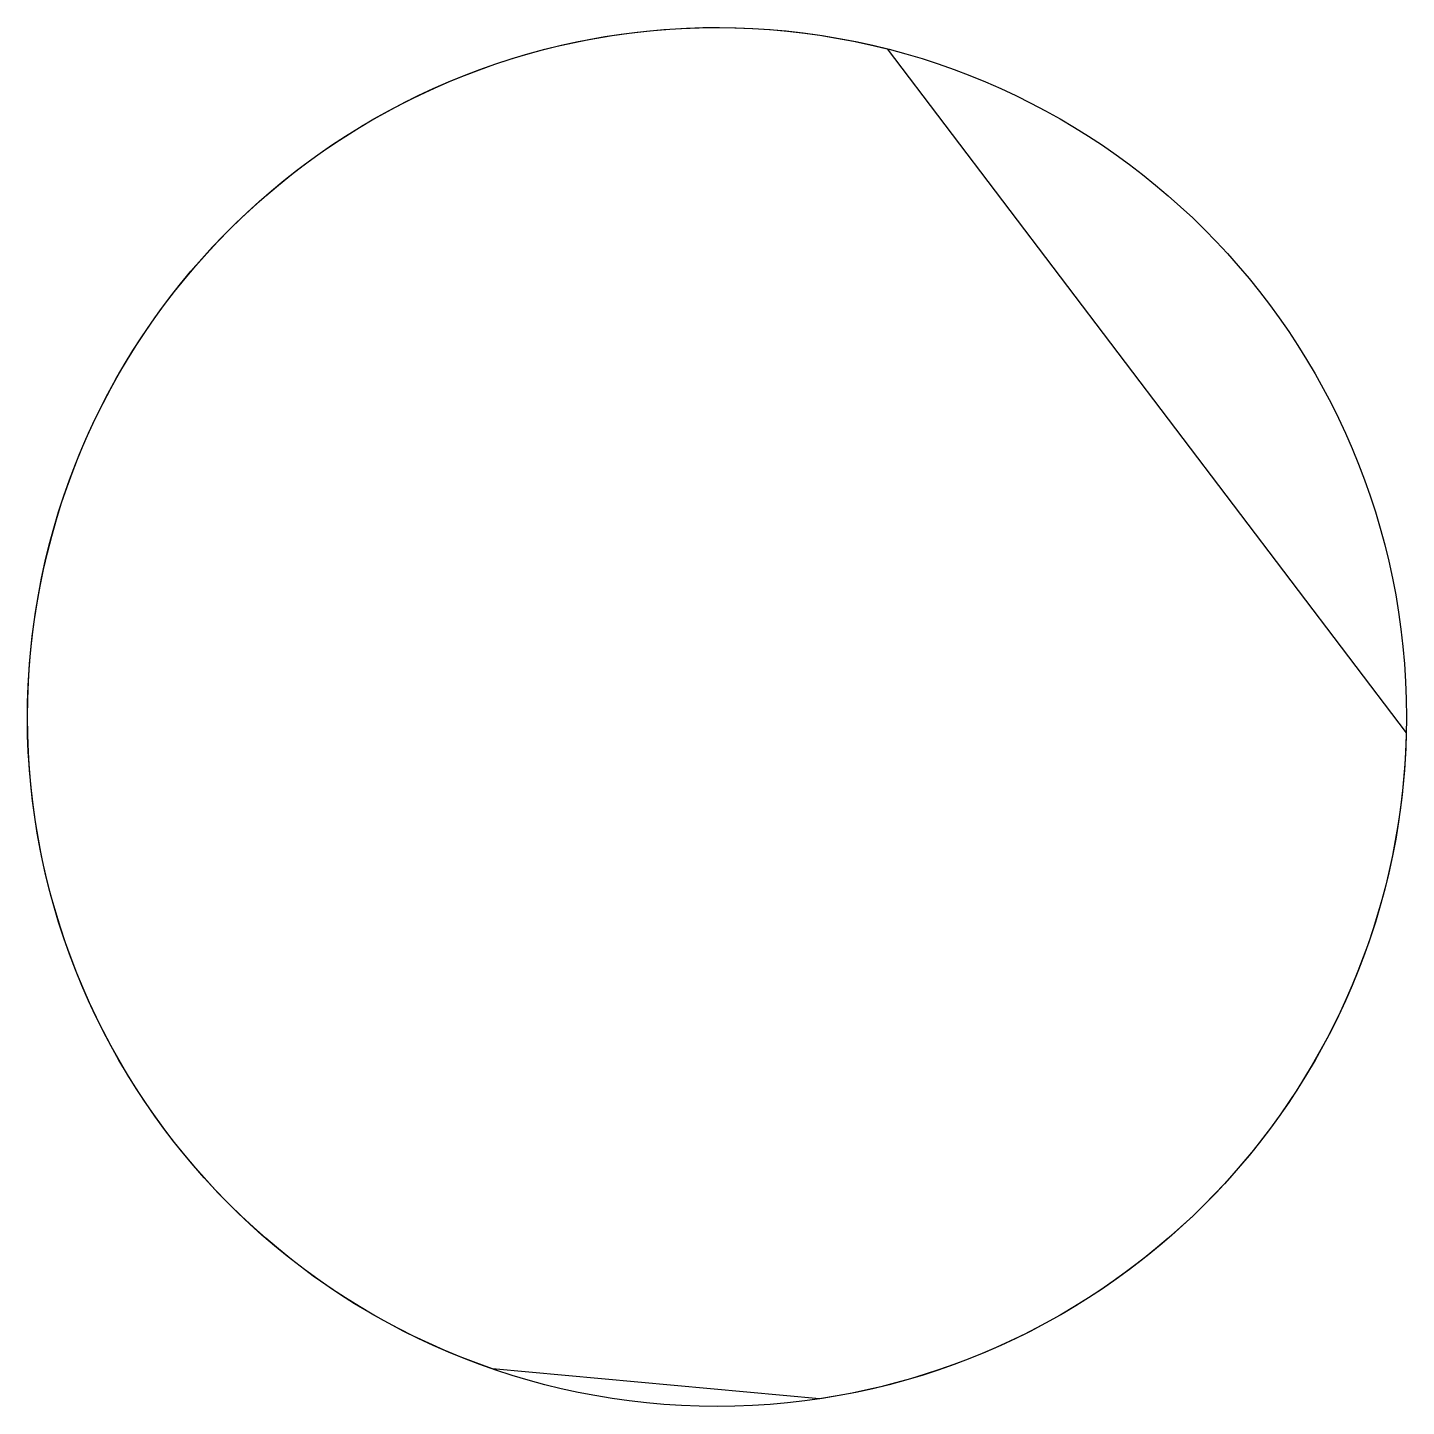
# Model space of a CAD drawing. Header units: millimetres. Extents: x -55.97 to -51.77, y 46.93 to 51.13.
import ezdxf

# ---------------------------------------------------------------- set-up
doc = ezdxf.new("R2010")
doc.units = ezdxf.units.MM
doc.layers.get('0').update_dxf_attribs({"linetype": 'CONTINUOUS'})

msp = doc.modelspace()

# ---------------------------------------------------------------- linework, layer by layer
msp.add_lwpolyline([(-53.5567, 46.9502), (-54.5533, 47.0414, -0.959546), (-53.3511, 51.0619), (-51.7697, 48.9787, -0.364612)], format="xyb", close=True)
msp.add_circle((-53.8691, 49.0268), 2.1)

doc.saveas('drawing.dxf')
